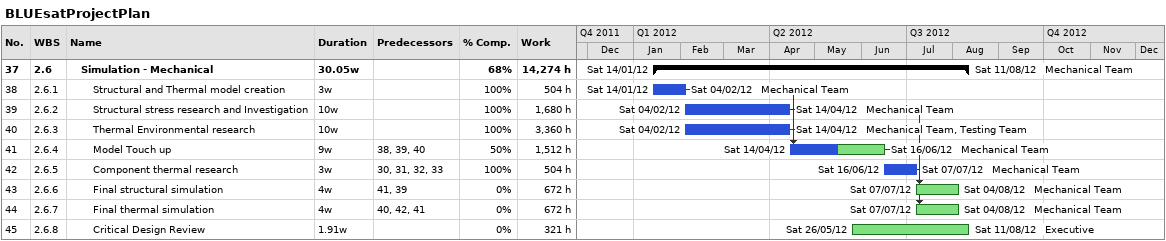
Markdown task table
BLUEsatProjectPlan

| ID | WBS | Task | Duration | Start | Finish | Predecessors | Resources | % complete | Work (h) |
|---|---|---|---|---|---|---|---|---|---|
| 37 | 2.6 | **Simulation - Mechanical** | 30.05w | 2012-01-14 | 2012-08-11 |  | Mechanical Team | 68 | 14274 |
| 38 | 2.6.1 | Structural and Thermal model creation | 3w | 2012-01-14 | 2012-02-04 |  | Mechanical Team | 100 | 504 |
| 39 | 2.6.2 | Structural stress research and Investigation | 10w | 2012-02-04 | 2012-04-14 |  | Mechanical Team | 100 | 1680 |
| 40 | 2.6.3 | Thermal Environmental research | 10w | 2012-02-04 | 2012-04-14 |  | Mechanical Team, Testing Team | 100 | 3360 |
| 41 | 2.6.4 | Model Touch up | 9w | 2012-04-14 | 2012-06-16 | 38, 39, 40 | Mechanical Team | 50 | 1512 |
| 42 | 2.6.5 | Component thermal research | 3w | 2012-06-16 | 2012-07-07 | 30, 31, 32, 33 | Mechanical Team | 100 | 504 |
| 43 | 2.6.6 | Final structural simulation | 4w | 2012-07-07 | 2012-08-04 | 41, 39 | Mechanical Team | 0 | 672 |
| 44 | 2.6.7 | Final thermal simulation | 4w | 2012-07-07 | 2012-08-04 | 40, 42, 41 | Mechanical Team | 0 | 672 |
| 45 | 2.6.8 | Critical Design Review | 1.91w | 2012-05-26 | 2012-08-11 |  | Executive | 0 | 321 |
